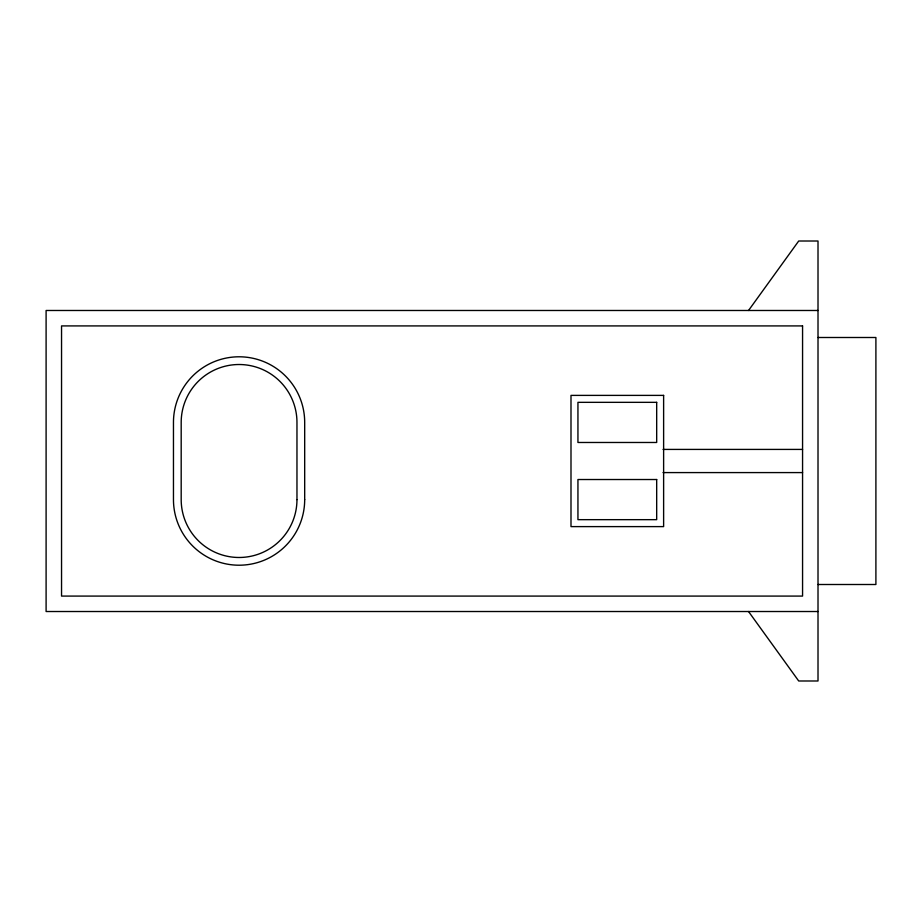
<?xml version="1.0" encoding="UTF-8"?>
<svg xmlns="http://www.w3.org/2000/svg" width="922" height="922" viewBox="0 0 922 922"><rect width="100%" height="100%" fill="white"/><g stroke="black" fill="none" stroke-linecap="round" stroke-linejoin="round"><path stroke-width="1.38" d="M748.537 310.483L798.706 241.011L818.01 241.011L818.01 680.989L798.706 680.989L748.537 611.517M818.01 310.483L46.1 310.483L46.1 611.517L818.01 611.517M818.01 337.498L875.9 337.498L875.9 584.502L818.01 584.502M663.045 449.417L802.566 449.417M663.045 472.583L802.566 472.583M802.566 325.915L61.544 325.915L61.544 596.085L802.566 596.085L802.566 325.915M663.621 395.388L570.995 395.388L570.995 526.612L663.621 526.612L663.621 395.388M656.683 402.338L577.944 402.338L577.944 442.479L656.683 442.479L656.683 402.338M656.683 479.521L577.944 479.521L577.944 519.662L656.683 519.662L656.683 479.521M304.686 499.597L304.686 422.403A65.612 65.612 0 0 0 239.075 356.791A65.612 65.612 0 0 0 173.463 422.403L173.463 499.597A65.612 65.612 0 0 0 239.075 565.209A65.612 65.612 0 0 0 304.686 499.597M296.965 499.597L296.965 422.403A57.89 57.89 0 0 0 239.075 364.513A57.89 57.89 0 0 0 181.185 422.403L181.185 499.597A57.89 57.89 0 0 0 239.075 557.487A57.89 57.89 0 0 0 296.965 499.597"/></g></svg>
